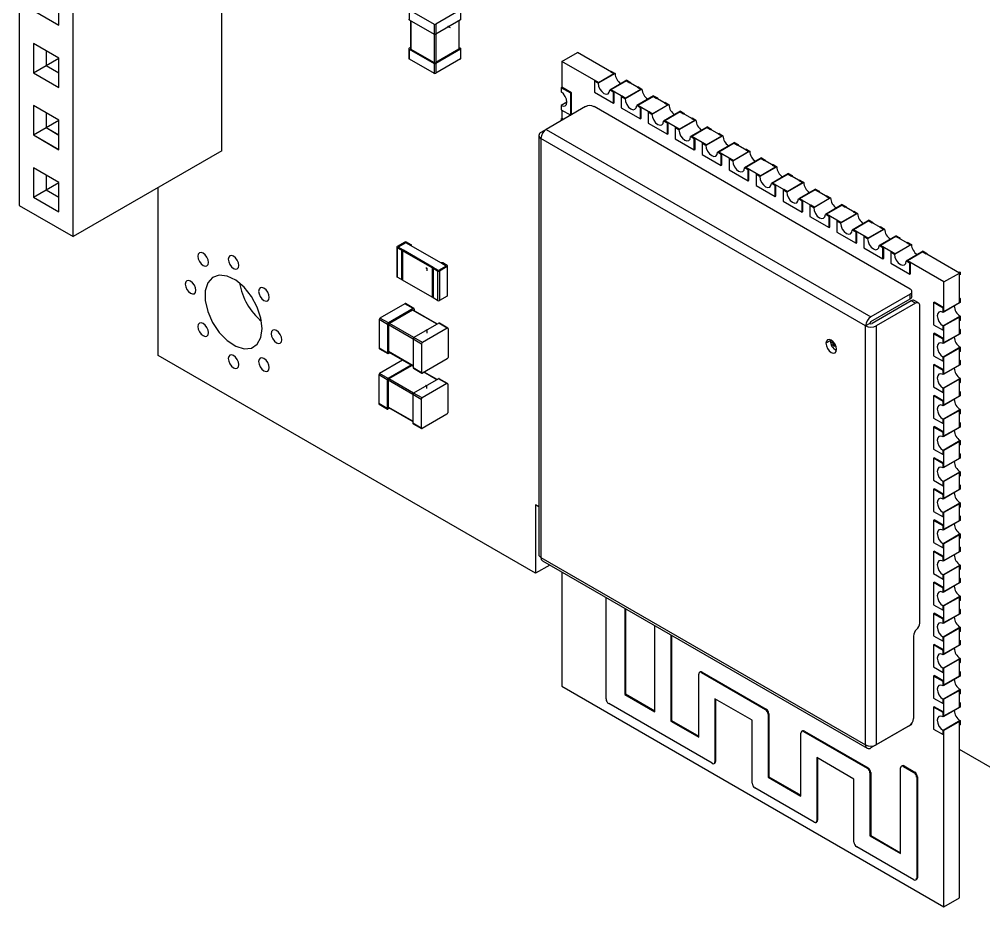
# Model space of a CAD drawing. Header units: millimetres. Extents: x 2 to 294, y 2 to 208.
# Drawn here: x 203.74 to 235.88, y 96.95 to 126.53 of the extents above; entities that cross this region are included whole.
import ezdxf

# ---------------------------------------------------------------- set-up
doc = ezdxf.new("R2010")
doc.units = ezdxf.units.MM
doc.header["$PDSIZE"] = -1

msp = doc.modelspace()

# ---------------------------------------------------------------- linework, layer by layer
at = {"color": 7, "linetype": 'Continuous', "lineweight": 25}
for p, q in [((210.486, 122.142), (210.486, 134.586)), ((203.74, 132.765), (203.74, 120.321)), ((205.536, 119.284), (205.536, 131.728)), ((205.062, 126.327), (205.062, 127.307)), ((204.214, 126.817), (205.062, 126.327)), ((204.215, 126.817), (205.062, 126.328)), ((216.732, 126.835), (217.559, 126.358)), ((216.732, 126.835), (216.732, 126.509)), ((218.443, 126.835), (217.616, 126.358)), ((218.443, 126.835), (218.443, 126.509)), ((216.732, 126.509), (217.559, 126.031)), ((216.777, 126.483), (216.777, 125.545)), ((216.788, 126.476), (216.788, 125.529)), ((217.559, 126.358), (217.559, 126.031)), ((218.443, 126.509), (217.616, 126.031)), ((217.616, 126.358), (217.616, 126.031)), ((218.386, 126.476), (218.386, 125.529)), ((218.398, 125.545), (218.398, 126.483)), ((217.559, 126.031), (217.559, 125.084)), ((217.616, 126.031), (217.616, 125.084)), ((205.062, 125.233), (204.214, 125.722)), ((204.214, 125.722), (204.214, 124.743)), ((204.215, 125.722), (204.215, 124.743)), ((204.637, 125.478), (204.637, 124.987)), ((205.062, 125.233), (204.638, 125.477)), ((204.638, 125.477), (204.638, 124.988)), ((216.72, 125.545), (216.72, 125.219)), ((216.777, 125.587), (216.732, 125.562)), ((216.732, 125.529), (217.559, 125.051)), ((216.732, 125.529), (216.732, 125.202)), ((216.788, 125.529), (217.559, 125.084)), ((218.386, 125.529), (217.616, 125.084)), ((218.443, 125.529), (217.616, 125.051)), ((218.398, 125.587), (218.443, 125.562)), ((218.443, 125.529), (218.443, 125.202)), ((218.455, 125.219), (218.455, 125.545)), ((221.82, 125.117), (222.336, 125.415)), ((223.553, 124.713), (222.336, 125.415)), ((204.638, 124.988), (205.062, 125.232)), ((205.062, 124.253), (205.062, 125.233)), ((216.732, 125.202), (217.559, 124.725)), ((217.559, 125.051), (217.559, 124.725)), ((218.443, 125.202), (217.616, 124.725)), ((217.616, 125.051), (217.616, 124.725)), ((221.82, 125.117), (221.82, 124.26)), ((223.036, 124.415), (221.82, 125.117)), ((204.214, 124.743), (205.062, 124.253)), ((204.214, 124.743), (204.215, 124.743)), ((204.215, 124.743), (204.637, 124.987)), ((204.215, 124.743), (205.062, 124.254)), ((204.637, 124.987), (205.062, 124.742)), ((204.638, 124.988), (205.062, 124.743)), ((223.591, 124.719), (223.026, 124.392)), ((223.036, 124.415), (223.553, 124.713)), ((223.468, 124.79), (223.443, 124.776)), ((223.443, 124.776), (223.553, 124.713)), ((223.468, 124.79), (223.591, 124.719)), ((222.902, 124.464), (222.927, 124.478)), ((222.902, 124.464), (222.902, 124.096)), ((223.026, 124.392), (222.902, 124.464)), ((223.036, 124.415), (222.927, 124.478)), ((223.98, 124.494), (223.415, 124.168)), ((223.97, 124.472), (223.454, 124.174)), ((223.97, 124.472), (224.079, 124.409)), ((224.451, 124.194), (223.97, 124.472)), ((223.98, 124.494), (224.104, 124.423)), ((224.104, 124.423), (224.079, 124.409)), ((224.104, 124.423), (224.104, 124.394)), ((221.795, 124.245), (221.82, 124.26)), ((222.114, 124.062), (221.795, 124.245)), ((221.795, 124.245), (221.795, 124.102)), ((222.138, 124.076), (221.82, 124.26)), ((222.114, 124.062), (222.138, 124.076)), ((222.114, 123.327), (222.114, 124.062)), ((222.138, 123.341), (222.138, 124.076)), ((222.902, 124.096), (223.538, 123.729)), ((223.538, 124.096), (223.415, 124.168)), ((223.563, 124.111), (223.454, 124.174)), ((223.934, 123.896), (223.454, 124.174)), ((223.538, 124.096), (223.563, 124.111)), ((223.538, 123.729), (223.538, 124.096)), ((223.563, 123.743), (223.563, 124.111)), ((224.489, 124.201), (223.924, 123.874)), ((223.934, 123.896), (224.451, 124.194)), ((224.366, 124.272), (224.341, 124.258)), ((224.341, 124.258), (224.451, 124.194)), ((224.366, 124.272), (224.489, 124.201)), ((221.99, 123.766), (221.795, 123.653)), ((223.538, 123.729), (223.563, 123.743)), ((223.8, 123.945), (223.825, 123.96)), ((223.8, 123.945), (223.8, 123.578)), ((223.924, 123.874), (223.8, 123.945)), ((223.934, 123.896), (223.825, 123.96)), ((224.878, 123.976), (224.313, 123.65)), ((224.868, 123.954), (224.352, 123.656)), ((224.868, 123.954), (224.977, 123.89)), ((225.349, 123.676), (224.868, 123.954)), ((224.878, 123.976), (225.002, 123.905)), ((225.002, 123.905), (224.977, 123.89)), ((225.002, 123.905), (225.002, 123.876)), ((225.264, 123.754), (225.239, 123.739)), ((225.239, 123.739), (225.349, 123.676)), ((225.264, 123.754), (225.387, 123.682)), ((205.062, 123.159), (204.214, 123.648)), ((204.214, 123.648), (204.214, 122.669)), ((204.215, 123.648), (204.215, 122.669)), ((204.637, 123.404), (204.637, 122.913)), ((205.062, 123.159), (204.638, 123.403)), ((204.638, 123.403), (204.638, 122.914)), ((222.609, 123.613), (221.3, 122.857)), ((221.795, 123.653), (221.795, 123.51)), ((221.795, 123.51), (222.113, 123.327)), ((221.82, 123.496), (221.82, 123.223)), ((233.427, 117.53), (222.891, 123.613)), ((223.8, 123.578), (224.436, 123.211)), ((224.436, 123.578), (224.313, 123.65)), ((224.461, 123.592), (224.352, 123.656)), ((224.832, 123.378), (224.352, 123.656)), ((224.436, 123.578), (224.461, 123.592)), ((224.436, 123.211), (224.436, 123.578)), ((224.461, 123.225), (224.461, 123.592)), ((224.698, 123.427), (224.723, 123.441)), ((224.698, 123.427), (224.698, 123.06)), ((224.822, 123.356), (224.698, 123.427)), ((224.832, 123.378), (224.723, 123.441)), ((225.387, 123.682), (224.822, 123.356)), ((224.832, 123.378), (225.349, 123.676)), ((225.776, 123.458), (225.211, 123.131)), ((225.766, 123.435), (225.25, 123.137)), ((225.766, 123.435), (225.875, 123.372)), ((226.247, 123.158), (225.766, 123.435)), ((225.776, 123.458), (225.9, 123.386)), ((204.638, 122.914), (205.062, 123.158)), ((205.062, 122.179), (205.062, 123.159)), ((221.795, 123.208), (221.82, 123.223)), ((221.795, 123.208), (221.795, 123.143)), ((221.852, 123.176), (221.795, 123.208)), ((221.877, 123.19), (221.82, 123.223)), ((224.436, 123.211), (224.461, 123.225)), ((225.334, 123.06), (225.211, 123.131)), ((225.359, 123.074), (225.25, 123.137)), ((225.73, 122.86), (225.25, 123.137)), ((226.285, 123.164), (225.72, 122.837)), ((225.73, 122.86), (226.247, 123.158)), ((225.9, 123.386), (225.875, 123.372)), ((225.9, 123.386), (225.9, 123.358)), ((226.162, 123.235), (226.137, 123.221)), ((226.137, 123.221), (226.247, 123.158)), ((226.162, 123.235), (226.285, 123.164)), ((204.215, 122.669), (204.637, 122.913)), ((204.637, 122.913), (205.062, 122.668)), ((204.638, 122.914), (205.062, 122.669)), ((221.297, 122.856), (221.124, 122.755)), ((221.3, 122.857), (232.119, 116.612)), ((224.698, 123.06), (225.334, 122.692)), ((225.334, 123.06), (225.359, 123.074)), ((225.334, 122.692), (225.334, 123.06)), ((225.359, 122.706), (225.359, 123.074)), ((225.596, 122.909), (225.621, 122.923)), ((225.596, 122.909), (225.596, 122.541)), ((225.72, 122.837), (225.596, 122.909)), ((225.73, 122.86), (225.621, 122.923)), ((226.674, 122.939), (226.109, 122.613)), ((226.664, 122.917), (226.148, 122.619)), ((226.664, 122.917), (226.773, 122.854)), ((227.145, 122.639), (226.664, 122.917)), ((226.674, 122.939), (226.798, 122.868)), ((226.798, 122.868), (226.773, 122.854)), ((226.798, 122.868), (226.798, 122.839)), ((204.214, 122.669), (205.062, 122.179)), ((204.214, 122.669), (204.215, 122.669)), ((204.215, 122.669), (205.062, 122.18)), ((221.05, 122.653), (221.05, 108.69)), ((231.942, 116.306), (221.124, 122.551)), ((221.124, 122.551), (221.124, 108.588)), ((225.334, 122.692), (225.359, 122.706)), ((225.596, 122.541), (226.232, 122.174)), ((226.232, 122.541), (226.109, 122.613)), ((226.257, 122.556), (226.148, 122.619)), ((226.628, 122.341), (226.148, 122.619)), ((226.232, 122.541), (226.257, 122.556)), ((226.232, 122.174), (226.232, 122.541)), ((226.257, 122.188), (226.257, 122.556)), ((227.184, 122.645), (226.618, 122.319)), ((226.628, 122.341), (227.145, 122.639)), ((227.06, 122.717), (227.035, 122.702)), ((227.035, 122.702), (227.145, 122.639)), ((227.06, 122.717), (227.184, 122.645)), ((210.486, 122.142), (205.536, 119.284)), ((226.232, 122.174), (226.257, 122.188)), ((226.494, 122.39), (226.519, 122.404)), ((226.494, 122.39), (226.494, 122.023)), ((226.618, 122.319), (226.494, 122.39)), ((226.628, 122.341), (226.519, 122.404)), ((227.572, 122.421), (227.007, 122.094)), ((227.562, 122.398), (227.046, 122.1)), ((228.082, 122.127), (227.516, 121.8)), ((227.526, 121.823), (228.043, 122.121)), ((227.562, 122.398), (227.671, 122.335)), ((228.043, 122.121), (227.562, 122.398)), ((227.572, 122.421), (227.696, 122.349)), ((227.696, 122.349), (227.671, 122.335)), ((227.696, 122.349), (227.696, 122.321)), ((227.958, 122.198), (227.933, 122.184)), ((227.933, 122.184), (228.043, 122.121)), ((227.958, 122.198), (228.082, 122.127)), ((226.494, 122.023), (227.13, 121.655)), ((227.13, 122.023), (227.007, 122.094)), ((227.155, 122.037), (227.046, 122.1)), ((227.526, 121.823), (227.046, 122.1)), ((227.13, 122.023), (227.155, 122.037)), ((227.13, 121.655), (227.13, 122.023)), ((227.155, 121.67), (227.155, 122.037)), ((227.392, 121.872), (227.417, 121.886)), ((227.392, 121.872), (227.392, 121.504)), ((227.516, 121.8), (227.392, 121.872)), ((227.526, 121.823), (227.417, 121.886)), ((228.47, 121.902), (227.905, 121.576)), ((228.46, 121.88), (227.944, 121.582)), ((228.46, 121.88), (228.569, 121.817)), ((228.941, 121.602), (228.46, 121.88)), ((228.47, 121.902), (228.594, 121.831)), ((228.594, 121.831), (228.569, 121.817)), ((228.594, 121.831), (228.594, 121.802)), ((204.214, 121.574), (204.214, 120.595)), ((205.062, 121.085), (204.214, 121.574)), ((204.215, 121.574), (204.215, 120.595)), ((227.13, 121.655), (227.155, 121.67)), ((227.392, 121.504), (228.028, 121.137)), ((228.028, 121.504), (227.905, 121.576)), ((228.053, 121.519), (227.944, 121.582)), ((228.424, 121.304), (227.944, 121.582)), ((228.028, 121.504), (228.053, 121.519)), ((228.028, 121.137), (228.028, 121.504)), ((228.053, 121.151), (228.053, 121.519)), ((228.98, 121.608), (228.414, 121.282)), ((228.424, 121.304), (228.941, 121.602)), ((228.856, 121.68), (228.831, 121.666)), ((228.831, 121.666), (228.941, 121.602)), ((228.856, 121.68), (228.98, 121.608)), ((204.637, 121.33), (204.637, 120.839)), ((205.062, 121.085), (204.638, 121.329)), ((204.638, 121.329), (204.638, 120.84)), ((228.29, 121.353), (228.315, 121.368)), ((228.29, 121.353), (228.29, 120.986)), ((228.414, 121.282), (228.29, 121.353)), ((228.424, 121.304), (228.315, 121.368)), ((229.368, 121.384), (228.803, 121.057)), ((229.358, 121.362), (228.842, 121.064)), ((229.358, 121.362), (229.467, 121.298)), ((229.839, 121.084), (229.358, 121.362)), ((229.368, 121.384), (229.492, 121.313)), ((229.492, 121.313), (229.467, 121.298)), ((229.492, 121.313), (229.492, 121.284)), ((229.754, 121.162), (229.729, 121.147)), ((229.754, 121.162), (229.878, 121.09)), ((204.215, 120.595), (204.637, 120.839)), ((204.637, 120.839), (205.062, 120.594)), ((204.638, 120.84), (205.062, 121.084)), ((204.638, 120.84), (205.062, 120.595)), ((205.062, 120.105), (205.062, 121.085)), ((208.366, 115.318), (208.366, 120.918)), ((228.028, 121.137), (228.053, 121.151)), ((228.29, 120.986), (228.927, 120.619)), ((228.927, 120.986), (228.803, 121.057)), ((228.951, 121), (228.842, 121.064)), ((229.323, 120.786), (228.842, 121.064)), ((228.927, 120.986), (228.951, 121)), ((228.927, 120.619), (228.927, 120.986)), ((228.951, 120.633), (228.951, 121)), ((229.188, 120.835), (229.213, 120.849)), ((229.188, 120.835), (229.188, 120.467)), ((229.312, 120.764), (229.188, 120.835)), ((229.323, 120.786), (229.213, 120.849)), ((229.878, 121.09), (229.312, 120.764)), ((229.323, 120.786), (229.839, 121.084)), ((230.266, 120.866), (229.701, 120.539)), ((229.729, 121.147), (229.839, 121.084)), ((230.256, 120.843), (229.74, 120.545)), ((230.256, 120.843), (230.365, 120.78)), ((230.737, 120.566), (230.256, 120.843)), ((230.266, 120.866), (230.39, 120.794)), ((204.214, 120.595), (205.062, 120.105)), ((204.214, 120.595), (204.215, 120.595)), ((204.215, 120.595), (205.062, 120.106)), ((228.927, 120.619), (228.951, 120.633)), ((229.825, 120.468), (229.701, 120.539)), ((229.849, 120.482), (229.74, 120.545)), ((230.221, 120.268), (229.74, 120.545)), ((230.776, 120.572), (230.21, 120.245)), ((230.221, 120.268), (230.737, 120.566)), ((230.39, 120.794), (230.365, 120.78)), ((230.39, 120.794), (230.39, 120.766)), ((230.652, 120.643), (230.627, 120.629)), ((230.627, 120.629), (230.737, 120.566)), ((230.652, 120.643), (230.776, 120.572)), ((203.74, 120.321), (205.536, 119.284)), ((229.188, 120.467), (229.825, 120.1)), ((229.825, 120.468), (229.849, 120.482)), ((229.825, 120.1), (229.825, 120.468)), ((229.849, 120.114), (229.849, 120.482)), ((230.086, 120.317), (230.111, 120.331)), ((230.086, 120.317), (230.086, 119.949)), ((230.21, 120.245), (230.086, 120.317)), ((230.221, 120.268), (230.111, 120.331)), ((231.165, 120.347), (230.599, 120.021)), ((231.154, 120.325), (230.638, 120.027)), ((231.154, 120.325), (231.264, 120.261)), ((231.635, 120.047), (231.154, 120.325)), ((231.165, 120.347), (231.288, 120.276)), ((231.288, 120.276), (231.264, 120.261)), ((231.288, 120.276), (231.288, 120.247)), ((229.825, 120.1), (229.849, 120.114)), ((230.086, 119.949), (230.723, 119.582)), ((230.723, 119.949), (230.599, 120.021)), ((230.747, 119.963), (230.638, 120.027)), ((231.119, 119.749), (230.638, 120.027)), ((230.723, 119.949), (230.747, 119.963)), ((230.723, 119.582), (230.723, 119.949)), ((230.747, 119.596), (230.747, 119.963)), ((231.674, 120.053), (231.108, 119.727)), ((231.119, 119.749), (231.635, 120.047)), ((231.55, 120.125), (231.525, 120.11)), ((231.525, 120.11), (231.635, 120.047)), ((231.55, 120.125), (231.674, 120.053)), ((230.723, 119.582), (230.747, 119.596)), ((230.984, 119.798), (231.009, 119.812)), ((230.984, 119.798), (230.984, 119.431)), ((231.108, 119.727), (230.984, 119.798)), ((231.119, 119.749), (231.009, 119.812)), ((232.063, 119.829), (231.497, 119.502)), ((232.052, 119.806), (231.536, 119.508)), ((232.052, 119.806), (232.162, 119.743)), ((232.533, 119.529), (232.052, 119.806)), ((232.063, 119.829), (232.186, 119.757)), ((232.186, 119.757), (232.162, 119.743)), ((232.186, 119.757), (232.186, 119.729)), ((232.448, 119.606), (232.423, 119.592)), ((232.423, 119.592), (232.533, 119.529)), ((232.448, 119.606), (232.572, 119.535)), ((230.984, 119.431), (231.621, 119.063)), ((231.621, 119.431), (231.497, 119.502)), ((231.645, 119.445), (231.536, 119.508)), ((232.017, 119.231), (231.536, 119.508)), ((231.621, 119.431), (231.645, 119.445)), ((231.621, 119.063), (231.621, 119.431)), ((231.645, 119.078), (231.645, 119.445)), ((231.882, 119.28), (231.907, 119.294)), ((231.882, 119.28), (231.882, 118.912)), ((232.006, 119.208), (231.882, 119.28)), ((232.017, 119.231), (231.907, 119.294)), ((232.572, 119.535), (232.006, 119.208)), ((232.017, 119.231), (232.533, 119.529)), ((232.961, 119.31), (232.395, 118.984)), ((232.95, 119.288), (232.434, 118.99)), ((232.95, 119.288), (233.06, 119.225)), ((233.431, 119.01), (232.95, 119.288)), ((232.961, 119.31), (233.084, 119.239)), ((233.084, 119.239), (233.06, 119.225)), ((233.084, 119.239), (233.084, 119.21)), ((216.316, 118.932), (216.316, 117.952)), ((216.583, 119.097), (216.329, 118.95)), ((216.477, 118.827), (216.329, 118.913)), ((216.329, 118.913), (216.329, 117.933)), ((216.615, 119.079), (216.361, 118.932)), ((216.541, 118.827), (216.361, 118.932)), ((216.795, 118.974), (216.615, 119.079)), ((216.795, 119.011), (216.647, 119.097)), ((217.785, 118.403), (216.795, 118.974)), ((216.809, 118.967), (216.809, 118.993)), ((231.621, 119.063), (231.645, 119.078)), ((231.882, 118.912), (232.519, 118.545)), ((232.519, 118.912), (232.395, 118.984)), ((232.543, 118.927), (232.434, 118.99)), ((232.915, 118.712), (232.434, 118.99)), ((232.519, 118.912), (232.543, 118.927)), ((232.519, 118.545), (232.519, 118.912)), ((232.543, 118.559), (232.543, 118.927)), ((233.47, 119.016), (232.904, 118.69)), ((232.915, 118.712), (233.431, 119.01)), ((233.346, 119.088), (233.321, 119.074)), ((233.321, 119.074), (233.431, 119.01)), ((233.346, 119.088), (233.47, 119.016)), ((216.477, 118.827), (216.477, 117.848)), ((216.541, 118.827), (216.509, 118.809)), ((217.499, 118.238), (216.509, 118.809)), ((216.509, 118.809), (216.509, 117.829)), ((217.531, 118.256), (216.541, 118.827)), ((232.78, 118.761), (232.805, 118.776)), ((232.78, 118.761), (232.78, 118.394)), ((232.904, 118.69), (232.78, 118.761)), ((232.915, 118.712), (232.805, 118.776)), ((233.859, 118.792), (233.293, 118.465)), ((233.848, 118.769), (233.332, 118.471)), ((233.848, 118.769), (233.958, 118.706)), ((235.064, 118.067), (233.848, 118.769)), ((233.859, 118.792), (233.982, 118.72)), ((233.982, 118.72), (233.958, 118.706)), ((233.982, 118.72), (233.982, 118.692)), ((217.966, 118.299), (217.711, 118.152)), ((217.997, 118.28), (217.743, 118.134)), ((217.966, 118.299), (217.785, 118.403)), ((217.997, 118.317), (217.849, 118.403)), ((217.997, 118.28), (217.997, 117.301)), ((218.011, 117.319), (218.011, 118.299)), ((232.519, 118.545), (232.543, 118.559)), ((232.78, 118.394), (233.417, 118.026)), ((233.417, 118.394), (233.293, 118.465)), ((233.441, 118.408), (233.332, 118.471)), ((234.548, 117.769), (233.332, 118.471)), ((233.417, 118.394), (233.441, 118.408)), ((233.417, 118.026), (233.417, 118.394)), ((233.441, 118.041), (233.441, 118.408)), ((217.531, 118.256), (217.499, 118.238)), ((217.499, 118.238), (217.499, 117.258)), ((217.518, 118.238), (217.518, 117.258)), ((217.711, 118.152), (217.531, 118.256)), ((217.679, 118.134), (217.531, 118.219)), ((217.531, 118.219), (217.531, 117.239)), ((217.679, 118.134), (217.679, 117.154)), ((217.743, 118.134), (217.743, 117.154)), ((233.417, 118.026), (233.441, 118.041)), ((234.548, 117.769), (235.064, 118.067)), ((235.064, 117.083), (235.064, 118.067)), ((216.477, 117.848), (216.329, 117.933)), ((217.499, 117.258), (216.509, 117.829)), ((234.548, 116.785), (234.548, 117.769)), ((217.997, 117.301), (217.743, 117.154)), ((233.427, 117.367), (232.119, 116.612)), ((233.427, 117.204), (233.427, 117.367)), ((233.486, 117.285), (233.486, 117.449)), ((216.587, 117.045), (215.759, 116.568)), ((216.87, 116.882), (216.587, 117.045)), ((216.89, 116.884), (216.607, 117.047)), ((217.518, 117.269), (217.499, 117.258)), ((217.679, 117.154), (217.531, 117.239)), ((232.119, 116.449), (233.427, 117.204)), ((233.463, 117.143), (232.154, 116.387)), ((233.604, 117.061), (232.296, 116.306)), ((233.604, 117.061), (233.463, 117.143)), ((233.704, 117.071), (233.563, 117.152)), ((233.745, 106.403), (233.745, 116.979)), ((234.205, 117.081), (234.23, 117.096)), ((234.523, 116.898), (234.205, 117.081)), ((234.205, 117.081), (234.205, 116.346)), ((234.548, 116.912), (234.23, 117.096)), ((235.089, 117.081), (234.523, 116.755)), ((234.548, 116.785), (235.064, 117.083)), ((235.064, 117.239), (235.089, 117.224)), ((235.089, 117.224), (235.064, 117.21)), ((235.064, 117.21), (235.064, 117.083)), ((235.089, 117.224), (235.089, 117.081)), ((216.87, 116.882), (216.042, 116.404)), ((216.841, 116.833), (216.071, 116.388)), ((217.662, 116.36), (216.841, 116.833)), ((217.673, 116.366), (216.861, 116.835)), ((216.898, 116.866), (216.898, 116.814)), ((234.523, 116.898), (234.548, 116.912)), ((234.523, 116.755), (234.523, 116.898)), ((234.548, 116.785), (234.548, 116.912)), ((216.014, 116.355), (215.731, 116.519)), ((215.731, 116.519), (215.731, 115.563)), ((216.042, 116.404), (215.759, 116.568)), ((216.014, 116.355), (216.014, 115.4)), ((216.042, 116.339), (216.042, 115.449)), ((216.863, 115.866), (216.042, 116.339)), ((216.891, 115.915), (216.071, 116.388)), ((217.718, 116.392), (216.891, 115.915)), ((218.001, 116.229), (217.718, 116.392)), ((218.021, 116.231), (217.738, 116.394)), ((232.084, 116.387), (231.942, 116.306)), ((234.205, 116.346), (234.523, 116.163)), ((235.089, 116.632), (234.523, 116.306)), ((235.064, 116.602), (234.548, 116.304)), ((235.064, 116.602), (235.064, 116.475)), ((235.064, 116.046), (235.064, 116.602)), ((235.089, 116.489), (235.064, 116.475)), ((235.089, 116.632), (235.089, 116.489)), ((218.001, 116.229), (217.174, 115.751)), ((218.029, 116.213), (218.029, 115.257)), ((231.942, 102.343), (231.942, 116.306)), ((232.296, 116.306), (232.296, 102.343)), ((234.205, 116.044), (234.23, 116.059)), ((234.205, 116.044), (234.205, 115.309)), ((234.523, 115.861), (234.205, 116.044)), ((234.548, 115.875), (234.23, 116.059)), ((234.523, 116.163), (234.523, 116.306)), ((234.523, 116.163), (234.548, 116.177)), ((235.089, 116.044), (234.523, 115.718)), ((234.548, 116.177), (234.548, 116.304)), ((234.548, 115.748), (234.548, 116.304)), ((234.548, 115.748), (235.064, 116.046)), ((235.064, 116.202), (235.089, 116.187)), ((235.089, 116.187), (235.064, 116.173)), ((235.064, 116.173), (235.064, 116.046)), ((235.089, 116.187), (235.089, 116.044)), ((217.145, 115.702), (216.863, 115.866)), ((216.863, 115.866), (216.863, 114.91)), ((217.174, 115.751), (216.891, 115.915)), ((217.145, 115.702), (217.145, 114.747)), ((230.761, 115.812), (230.62, 115.73)), ((230.764, 115.847), (230.761, 115.812)), ((230.784, 115.7), (230.855, 115.659)), ((230.827, 115.74), (230.827, 115.811)), ((230.855, 115.724), (230.827, 115.74)), ((230.855, 115.642), (230.855, 115.724)), ((230.898, 115.618), (230.898, 115.737)), ((234.523, 115.861), (234.548, 115.875)), ((234.523, 115.718), (234.523, 115.861)), ((234.548, 115.748), (234.548, 115.875)), ((216.014, 115.4), (215.731, 115.563)), ((215.739, 115.545), (216.022, 115.382)), ((216.863, 114.976), (216.042, 115.449)), ((216.087, 115.41), (216.042, 115.384)), ((216.051, 115.431), (216.863, 114.962)), ((230.898, 115.618), (230.855, 115.642)), ((230.948, 115.647), (230.898, 115.618)), ((235.089, 115.595), (234.523, 115.269)), ((235.064, 115.565), (234.548, 115.267)), ((235.064, 115.565), (235.064, 115.438)), ((235.064, 115.009), (235.064, 115.565)), ((235.089, 115.452), (235.064, 115.438)), ((235.089, 115.595), (235.089, 115.452)), ((220.938, 108.06), (208.366, 115.318)), ((216.514, 115.163), (215.748, 114.721)), ((218.001, 115.208), (217.174, 114.731)), ((234.205, 115.309), (234.523, 115.126)), ((234.523, 115.126), (234.523, 115.269)), ((234.523, 115.126), (234.548, 115.14)), ((234.548, 115.14), (234.548, 115.267)), ((234.548, 114.711), (234.548, 115.267)), ((235.064, 115.165), (235.089, 115.15)), ((235.089, 115.15), (235.064, 115.136)), ((235.064, 115.136), (235.064, 115.009)), ((235.089, 115.15), (235.089, 115.007)), ((216.797, 115), (216.031, 114.557)), ((216.826, 114.983), (216.059, 114.541)), ((217.145, 114.747), (216.863, 114.91)), ((216.871, 114.892), (217.154, 114.729)), ((217.65, 114.513), (217.223, 114.759)), ((217.662, 114.519), (217.235, 114.766)), ((234.205, 115.007), (234.23, 115.022)), ((234.205, 115.007), (234.205, 114.272)), ((234.523, 114.824), (234.205, 115.007)), ((234.548, 114.838), (234.23, 115.022)), ((235.089, 115.007), (234.523, 114.681)), ((234.523, 114.824), (234.548, 114.838)), ((234.523, 114.681), (234.523, 114.824)), ((234.548, 114.711), (235.064, 115.009)), ((234.548, 114.711), (234.548, 114.838)), ((216.003, 114.508), (215.72, 114.672)), ((215.72, 114.672), (215.72, 113.716)), ((216.031, 114.557), (215.748, 114.721)), ((216.003, 114.508), (216.003, 113.553)), ((216.031, 114.492), (216.031, 113.602)), ((216.851, 114.019), (216.031, 114.492)), ((216.88, 114.068), (216.059, 114.541)), ((217.707, 114.545), (216.88, 114.068)), ((217.99, 114.382), (217.707, 114.545)), ((218.01, 114.384), (217.727, 114.547)), ((235.089, 114.558), (234.523, 114.232)), ((235.064, 114.528), (234.548, 114.23)), ((235.064, 114.528), (235.064, 114.401)), ((235.064, 113.972), (235.064, 114.528)), ((235.089, 114.415), (235.064, 114.401)), ((235.089, 114.558), (235.089, 114.415)), ((217.99, 114.382), (217.162, 113.904)), ((218.018, 114.366), (218.018, 113.41)), ((234.205, 114.272), (234.523, 114.089)), ((234.523, 114.089), (234.523, 114.232)), ((234.523, 114.089), (234.548, 114.103)), ((234.548, 114.103), (234.548, 114.23)), ((234.548, 113.674), (234.548, 114.23)), ((235.064, 114.128), (235.089, 114.113)), ((235.089, 114.113), (235.064, 114.099)), ((235.064, 114.099), (235.064, 113.972)), ((235.089, 114.113), (235.089, 113.97)), ((217.134, 113.855), (216.851, 114.019)), ((216.851, 114.019), (216.851, 113.063)), ((217.162, 113.904), (216.88, 114.068)), ((217.134, 113.855), (217.134, 112.9)), ((234.205, 113.97), (234.23, 113.985)), ((234.205, 113.97), (234.205, 113.235)), ((234.523, 113.787), (234.205, 113.97)), ((234.548, 113.801), (234.23, 113.985)), ((235.089, 113.97), (234.523, 113.644)), ((234.523, 113.787), (234.548, 113.801)), ((234.523, 113.644), (234.523, 113.787)), ((234.548, 113.674), (235.064, 113.972)), ((234.548, 113.674), (234.548, 113.801)), ((216.003, 113.553), (215.72, 113.716)), ((215.728, 113.698), (216.011, 113.535)), ((216.851, 113.129), (216.031, 113.602)), ((216.076, 113.563), (216.031, 113.537)), ((216.039, 113.584), (216.851, 113.115)), ((235.089, 113.521), (234.523, 113.195)), ((235.064, 113.491), (234.548, 113.193)), ((235.064, 113.491), (235.064, 113.364)), ((235.064, 112.935), (235.064, 113.491)), ((235.089, 113.521), (235.089, 113.378)), ((217.99, 113.361), (217.162, 112.884)), ((234.205, 113.235), (234.523, 113.052)), ((234.523, 113.052), (234.523, 113.195)), ((234.548, 113.066), (234.548, 113.193)), ((234.548, 112.637), (234.548, 113.193)), ((235.089, 113.378), (235.064, 113.364)), ((217.134, 112.9), (216.851, 113.063)), ((216.86, 113.045), (217.142, 112.882)), ((234.205, 112.933), (234.23, 112.948)), ((234.523, 112.75), (234.205, 112.933)), ((234.205, 112.933), (234.205, 112.198)), ((234.548, 112.764), (234.23, 112.948)), ((234.523, 113.052), (234.548, 113.066)), ((235.089, 112.933), (234.523, 112.607)), ((234.548, 112.637), (235.064, 112.935)), ((235.064, 113.09), (235.089, 113.076)), ((235.089, 113.076), (235.064, 113.062)), ((235.064, 113.062), (235.064, 112.935)), ((235.089, 113.076), (235.089, 112.933)), ((234.523, 112.75), (234.548, 112.764)), ((234.523, 112.607), (234.523, 112.75)), ((235.089, 112.484), (234.523, 112.158)), ((234.548, 112.637), (234.548, 112.764)), ((235.089, 112.484), (235.089, 112.341)), ((234.205, 112.198), (234.523, 112.015)), ((234.523, 112.015), (234.523, 112.158)), ((235.064, 112.454), (234.548, 112.156)), ((234.548, 112.029), (234.548, 112.156)), ((234.548, 111.6), (234.548, 112.156)), ((235.064, 112.454), (235.064, 112.327)), ((235.064, 111.898), (235.064, 112.454)), ((235.089, 112.341), (235.064, 112.327)), ((234.205, 111.896), (234.23, 111.911)), ((234.205, 111.896), (234.205, 111.161)), ((234.523, 111.713), (234.205, 111.896)), ((234.548, 111.727), (234.23, 111.911)), ((234.523, 112.015), (234.548, 112.029)), ((235.089, 111.896), (234.523, 111.57)), ((234.548, 111.6), (235.064, 111.898)), ((235.064, 112.053), (235.089, 112.039)), ((235.089, 112.039), (235.064, 112.025)), ((235.064, 112.025), (235.064, 111.898)), ((235.089, 112.039), (235.089, 111.896)), ((234.523, 111.713), (234.548, 111.727)), ((234.523, 111.57), (234.523, 111.713)), ((234.548, 111.6), (234.548, 111.727)), ((235.089, 111.447), (234.523, 111.121)), ((235.064, 111.417), (234.548, 111.119)), ((235.064, 111.417), (235.064, 111.29)), ((235.064, 110.861), (235.064, 111.417)), ((235.089, 111.304), (235.064, 111.29)), ((235.089, 111.447), (235.089, 111.304)), ((234.205, 111.161), (234.523, 110.978)), ((234.205, 110.859), (234.23, 110.874)), ((234.548, 110.69), (234.23, 110.874)), ((234.523, 110.978), (234.523, 111.121)), ((234.523, 110.978), (234.548, 110.992)), ((234.548, 110.992), (234.548, 111.119)), ((234.548, 110.563), (234.548, 111.119)), ((235.064, 111.016), (235.089, 111.002)), ((235.089, 111.002), (235.064, 110.988)), ((235.064, 110.988), (235.064, 110.861)), ((235.089, 111.002), (235.089, 110.859)), ((234.523, 110.676), (234.205, 110.859)), ((234.205, 110.859), (234.205, 110.124)), ((235.089, 110.859), (234.523, 110.533)), ((234.523, 110.676), (234.548, 110.69)), ((234.523, 110.533), (234.523, 110.676)), ((234.548, 110.563), (235.064, 110.861)), ((234.548, 110.563), (234.548, 110.69)), ((221.05, 110.276), (220.938, 110.341)), ((220.938, 110.341), (220.938, 108.06)), ((235.089, 110.41), (234.523, 110.084)), ((235.064, 110.38), (234.548, 110.082)), ((235.064, 110.38), (235.064, 110.253)), ((235.064, 109.824), (235.064, 110.38)), ((235.089, 110.267), (235.064, 110.253)), ((235.089, 110.41), (235.089, 110.267)), ((234.205, 110.124), (234.523, 109.941)), ((234.523, 109.941), (234.523, 110.084)), ((234.523, 109.941), (234.548, 109.955)), ((234.548, 109.955), (234.548, 110.082)), ((234.548, 109.526), (234.548, 110.082)), ((235.064, 109.979), (235.089, 109.965)), ((235.089, 109.965), (235.064, 109.951)), ((235.064, 109.951), (235.064, 109.824)), ((235.089, 109.965), (235.089, 109.822)), ((234.205, 109.822), (234.23, 109.837)), ((234.523, 109.639), (234.205, 109.822)), ((234.205, 109.822), (234.205, 109.087)), ((234.548, 109.653), (234.23, 109.837)), ((235.089, 109.822), (234.523, 109.496)), ((234.523, 109.639), (234.548, 109.653)), ((234.523, 109.496), (234.523, 109.639)), ((234.548, 109.526), (235.064, 109.824)), ((234.548, 109.526), (234.548, 109.653)), ((235.089, 109.373), (234.523, 109.047)), ((235.064, 109.343), (234.548, 109.045)), ((235.064, 109.343), (235.064, 109.216)), ((235.064, 108.787), (235.064, 109.343)), ((235.089, 109.373), (235.089, 109.23)), ((234.205, 109.087), (234.523, 108.904)), ((234.523, 108.904), (234.523, 109.047)), ((234.548, 108.918), (234.548, 109.045)), ((234.548, 108.489), (234.548, 109.045)), ((235.089, 109.23), (235.064, 109.216)), ((235.064, 108.942), (235.089, 108.928)), ((234.205, 108.785), (234.23, 108.8)), ((234.523, 108.602), (234.205, 108.785)), ((234.205, 108.785), (234.205, 108.05)), ((234.548, 108.616), (234.23, 108.8)), ((234.523, 108.904), (234.548, 108.918)), ((235.089, 108.785), (234.523, 108.459)), ((234.548, 108.489), (235.064, 108.787)), ((235.089, 108.928), (235.064, 108.914)), ((235.064, 108.914), (235.064, 108.787)), ((235.089, 108.928), (235.089, 108.785)), ((221.416, 108.335), (220.938, 108.06)), ((221.124, 108.588), (231.942, 102.343)), ((221.175, 108.474), (231.994, 102.228)), ((234.523, 108.602), (234.548, 108.616)), ((234.523, 108.459), (234.523, 108.602)), ((235.089, 108.336), (234.523, 108.01)), ((234.548, 108.489), (234.548, 108.616)), ((235.064, 108.306), (234.548, 108.008)), ((235.064, 108.306), (235.064, 108.179)), ((235.064, 107.75), (235.064, 108.306)), ((235.089, 108.336), (235.089, 108.193)), ((221.82, 108.102), (221.82, 104.295)), ((234.205, 108.05), (234.523, 107.867)), ((234.523, 107.867), (234.523, 108.01)), ((234.548, 107.881), (234.548, 108.008)), ((234.548, 107.452), (234.548, 108.008)), ((235.089, 108.193), (235.064, 108.179)), ((234.205, 107.748), (234.23, 107.763)), ((234.523, 107.565), (234.205, 107.748)), ((234.205, 107.748), (234.205, 107.013)), ((234.548, 107.579), (234.23, 107.763)), ((234.523, 107.867), (234.548, 107.881)), ((235.089, 107.748), (234.523, 107.422)), ((234.548, 107.452), (235.064, 107.75)), ((235.064, 107.905), (235.089, 107.891)), ((235.089, 107.891), (235.064, 107.877)), ((235.064, 107.877), (235.064, 107.75)), ((235.089, 107.891), (235.089, 107.748)), ((234.523, 107.565), (234.548, 107.579)), ((234.523, 107.422), (234.523, 107.565)), ((234.548, 107.452), (234.548, 107.579)), ((223.291, 103.872), (223.291, 107.253)), ((234.205, 107.013), (234.523, 106.83)), ((235.089, 107.299), (234.523, 106.973)), ((235.064, 107.269), (234.548, 106.971)), ((235.064, 107.269), (235.064, 107.142)), ((235.064, 106.713), (235.064, 107.269)), ((235.089, 107.156), (235.064, 107.142)), ((235.089, 107.299), (235.089, 107.156)), ((223.914, 106.893), (223.914, 104.024)), ((223.938, 106.879), (223.938, 104.039)), ((234.205, 106.711), (234.23, 106.726)), ((234.205, 106.711), (234.205, 105.976)), ((234.523, 106.528), (234.205, 106.711)), ((234.548, 106.542), (234.23, 106.726)), ((234.523, 106.83), (234.523, 106.973)), ((234.523, 106.83), (234.548, 106.844)), ((235.089, 106.711), (234.523, 106.385)), ((234.548, 106.844), (234.548, 106.971)), ((234.548, 106.415), (234.548, 106.971)), ((234.548, 106.415), (235.064, 106.713)), ((235.064, 106.868), (235.089, 106.854)), ((235.089, 106.854), (235.064, 106.84)), ((235.064, 106.84), (235.064, 106.713)), ((235.089, 106.854), (235.089, 106.711)), ((234.523, 106.528), (234.548, 106.542)), ((234.523, 106.385), (234.523, 106.528)), ((234.548, 106.415), (234.548, 106.542)), ((224.917, 103.445), (224.917, 106.314)), ((235.089, 106.262), (234.523, 105.936)), ((235.064, 106.232), (234.548, 105.934)), ((235.064, 106.232), (235.064, 106.105)), ((235.064, 105.676), (235.064, 106.232)), ((235.089, 106.119), (235.064, 106.105)), ((235.089, 106.262), (235.089, 106.119)), ((225.45, 106.006), (225.45, 103.137)), ((225.475, 105.992), (225.475, 103.151)), ((233.533, 105.964), (233.533, 103.221)), ((234.205, 105.976), (234.523, 105.793)), ((234.523, 105.793), (234.523, 105.936)), ((234.523, 105.793), (234.548, 105.807)), ((234.548, 105.807), (234.548, 105.934)), ((234.548, 105.378), (234.548, 105.934)), ((235.064, 105.831), (235.089, 105.817)), ((235.089, 105.817), (235.064, 105.803)), ((235.064, 105.803), (235.064, 105.676)), ((235.089, 105.817), (235.089, 105.674)), ((234.205, 105.674), (234.23, 105.689)), ((234.205, 105.674), (234.205, 104.939)), ((234.523, 105.491), (234.205, 105.674)), ((234.548, 105.505), (234.23, 105.689)), ((235.089, 105.674), (234.523, 105.348)), ((234.523, 105.491), (234.548, 105.505)), ((234.523, 105.348), (234.523, 105.491)), ((234.548, 105.378), (235.064, 105.676)), ((234.548, 105.378), (234.548, 105.505)), ((235.089, 105.225), (234.523, 104.899)), ((235.064, 105.195), (234.548, 104.897)), ((235.064, 105.195), (235.064, 105.068)), ((235.064, 104.639), (235.064, 105.195)), ((235.089, 105.225), (235.089, 105.082)), ((226.434, 104.772), (226.41, 104.758)), ((226.473, 104.751), (226.498, 104.766)), ((226.498, 104.766), (228.627, 103.537)), ((234.205, 104.939), (234.523, 104.756)), ((234.523, 104.756), (234.523, 104.899)), ((234.523, 104.756), (234.548, 104.77)), ((234.548, 104.77), (234.548, 104.897)), ((234.548, 104.341), (234.548, 104.897)), ((235.089, 105.082), (235.064, 105.068)), ((235.064, 104.794), (235.089, 104.78)), ((235.089, 104.78), (235.064, 104.766)), ((235.064, 104.766), (235.064, 104.639)), ((235.089, 104.78), (235.089, 104.637)), ((226.383, 102.599), (226.383, 104.7)), ((226.473, 104.751), (228.602, 103.522)), ((234.205, 104.637), (234.23, 104.652)), ((234.523, 104.454), (234.205, 104.637)), ((234.205, 104.637), (234.205, 103.902)), ((234.548, 104.468), (234.23, 104.652)), ((235.089, 104.637), (234.523, 104.311)), ((234.523, 104.454), (234.548, 104.468)), ((234.523, 104.311), (234.523, 104.454)), ((234.548, 104.341), (235.064, 104.639)), ((234.548, 104.341), (234.548, 104.468)), ((221.82, 104.295), (234.548, 96.948)), ((235.089, 104.188), (234.523, 103.862)), ((235.064, 104.158), (234.548, 103.86)), ((235.064, 104.158), (235.064, 104.031)), ((235.064, 103.602), (235.064, 104.158)), ((235.089, 104.188), (235.089, 104.045)), ((223.914, 104.024), (223.938, 104.039)), ((223.914, 104.024), (224.917, 103.445)), ((223.938, 104.039), (224.917, 103.474)), ((228.159, 103.163), (226.916, 103.88)), ((226.916, 103.88), (226.916, 101.779)), ((226.941, 103.866), (226.941, 101.793)), ((234.205, 103.902), (234.523, 103.719)), ((234.523, 103.719), (234.523, 103.862)), ((234.548, 103.733), (234.548, 103.86)), ((234.548, 103.304), (234.548, 103.86)), ((235.089, 104.045), (235.064, 104.031)), ((226.827, 101.727), (223.381, 103.716)), ((228.602, 103.522), (228.627, 103.537)), ((234.205, 103.6), (234.23, 103.615)), ((234.205, 103.6), (234.205, 102.865)), ((234.523, 103.417), (234.205, 103.6)), ((234.548, 103.431), (234.23, 103.615)), ((234.523, 103.719), (234.548, 103.733)), ((235.089, 103.6), (234.523, 103.274)), ((234.548, 103.304), (235.064, 103.602)), ((235.064, 103.757), (235.089, 103.743)), ((235.089, 103.743), (235.064, 103.729)), ((235.064, 103.729), (235.064, 103.602)), ((235.089, 103.743), (235.089, 103.6)), ((228.159, 101.062), (228.159, 103.163)), ((228.692, 103.367), (228.717, 103.381)), ((228.692, 103.367), (228.692, 101.266)), ((228.717, 103.381), (228.717, 101.28)), ((234.523, 103.417), (234.548, 103.431)), ((234.523, 103.274), (234.523, 103.417)), ((234.548, 103.304), (234.548, 103.431)), ((225.45, 103.137), (225.475, 103.151)), ((225.45, 103.137), (226.383, 102.599)), ((225.475, 103.151), (226.383, 102.627)), ((233.427, 102.996), (232.119, 102.241)), ((233.392, 102.976), (232.296, 102.343)), ((233.427, 102.996), (233.427, 103.001)), ((234.205, 102.865), (234.523, 102.682)), ((235.089, 103.151), (234.523, 102.825)), ((235.064, 103.121), (234.548, 102.823)), ((235.064, 103.121), (235.064, 102.994)), ((235.064, 97.246), (235.064, 103.121)), ((235.089, 103.008), (235.064, 102.994)), ((235.089, 103.151), (235.089, 103.008)), ((229.785, 100.635), (229.785, 102.736)), ((229.836, 102.808), (229.811, 102.794)), ((229.875, 102.788), (229.9, 102.802)), ((229.875, 102.788), (231.996, 101.563)), ((229.9, 102.802), (232.021, 101.577)), ((234.523, 102.682), (234.523, 102.825)), ((234.523, 102.682), (234.548, 102.696)), ((234.548, 102.696), (234.548, 102.823)), ((234.548, 96.948), (234.548, 102.823)), ((231.553, 101.203), (230.318, 101.916)), ((230.318, 101.916), (230.318, 99.815)), ((230.343, 101.902), (230.343, 99.829)), ((236.744, 101.217), (235.064, 102.186)), ((226.89, 101.721), (226.915, 101.735)), ((226.916, 101.779), (226.941, 101.793)), ((231.996, 101.563), (232.021, 101.577)), ((233.108, 98.716), (233.108, 101.573)), ((233.16, 101.645), (233.135, 101.631)), ((233.198, 101.624), (233.223, 101.639)), ((233.198, 101.624), (233.552, 101.42)), ((233.223, 101.639), (233.577, 101.435)), ((228.692, 101.266), (228.717, 101.28)), ((228.692, 101.266), (229.785, 100.635)), ((228.717, 101.28), (229.785, 100.663)), ((232.086, 101.407), (232.111, 101.422)), ((232.086, 101.407), (232.086, 99.307)), ((232.111, 101.422), (232.111, 99.321)), ((233.552, 101.42), (233.577, 101.435)), ((233.642, 101.265), (233.666, 101.279)), ((233.642, 101.265), (233.642, 97.896)), ((233.666, 101.279), (233.666, 97.911)), ((231.553, 99.102), (231.553, 101.203)), ((230.228, 99.763), (228.249, 100.906)), ((230.292, 99.757), (230.317, 99.771)), ((230.318, 99.815), (230.343, 99.829)), ((232.086, 99.307), (232.111, 99.321)), ((232.086, 99.307), (233.108, 98.716)), ((232.111, 99.321), (233.108, 98.745)), ((233.552, 97.845), (231.643, 98.947)), ((233.615, 97.838), (233.64, 97.853)), ((233.642, 97.896), (233.666, 97.911)), ((234.548, 96.948), (235.064, 97.246))]:
    msp.add_line(p, q, dxfattribs=at)
at = {"color": 7, "linetype": 'Continuous'}
for p, q in [((218.029, 126.29), (218.029, 126.251)), ((218.029, 126.29), (218.098, 126.251)), ((218.029, 126.29), (218.029, 126.251)), ((218.029, 126.29), (218.098, 126.251)), ((217.322, 118.217), (217.288, 118.237)), ((217.322, 118.217), (217.288, 118.237)), ((217.322, 118.217), (217.322, 118.138)), ((217.322, 118.217), (217.322, 118.138)), ((235.089, 118.082), (235.055, 118.101)), ((235.089, 118.082), (235.055, 118.101)), ((235.089, 118.082), (235.089, 118.003)), ((235.089, 118.082), (235.089, 118.003)), ((217.322, 116.143), (217.288, 116.163)), ((217.322, 116.143), (217.288, 116.163)), ((217.322, 116.143), (217.322, 116.064)), ((217.322, 116.143), (217.322, 116.064)), ((217.311, 114.296), (217.277, 114.316)), ((217.311, 114.296), (217.277, 114.316)), ((217.311, 114.296), (217.311, 114.217)), ((217.311, 114.296), (217.311, 114.217))]:
    msp.add_line(p, q, dxfattribs=at)
at = {"color": 7, "linetype": 'Continuous', "lineweight": 25, "flags": 128}
for points in [[(223.026, 124.392), (223.041, 124.298), (223.083, 124.201), (223.146, 124.116), (223.22, 124.056), (223.295, 124.03), (223.358, 124.042), (223.4, 124.091), (223.415, 124.168)], [(221.795, 123.653), (221.87, 123.627), (221.933, 123.64), (221.975, 123.688), (221.99, 123.766), (221.975, 123.86), (221.933, 123.957), (221.87, 124.042), (221.795, 124.102)], [(223.924, 123.874), (223.939, 123.78), (223.981, 123.682), (224.044, 123.597), (224.118, 123.537), (224.193, 123.511), (224.256, 123.524), (224.298, 123.572), (224.313, 123.65)], [(224.822, 123.356), (224.837, 123.261), (224.879, 123.164), (224.942, 123.079), (225.016, 123.019), (225.091, 122.993), (225.154, 123.005), (225.196, 123.054), (225.211, 123.131)], [(225.72, 122.837), (225.735, 122.743), (225.777, 122.646), (225.84, 122.56), (225.914, 122.5), (225.989, 122.475), (226.052, 122.487), (226.094, 122.535), (226.109, 122.613)], [(226.618, 122.319), (226.633, 122.224), (226.675, 122.127), (226.738, 122.042), (226.812, 121.982), (226.887, 121.956), (226.95, 121.968), (226.992, 122.017), (227.007, 122.094)], [(227.516, 121.8), (227.531, 121.706), (227.573, 121.609), (227.636, 121.524), (227.71, 121.464), (227.785, 121.438), (227.848, 121.45), (227.89, 121.498), (227.905, 121.576)], [(228.414, 121.282), (228.429, 121.187), (228.471, 121.09), (228.534, 121.005), (228.608, 120.945), (228.683, 120.919), (228.746, 120.932), (228.788, 120.98), (228.803, 121.057)], [(229.312, 120.764), (229.327, 120.669), (229.369, 120.572), (229.432, 120.487), (229.506, 120.427), (229.581, 120.401), (229.644, 120.413), (229.686, 120.462), (229.701, 120.539)], [(230.21, 120.245), (230.225, 120.151), (230.267, 120.053), (230.33, 119.968), (230.404, 119.908), (230.479, 119.882), (230.542, 119.895), (230.584, 119.943), (230.599, 120.021)], [(231.108, 119.727), (231.123, 119.632), (231.165, 119.535), (231.228, 119.45), (231.302, 119.39), (231.377, 119.364), (231.44, 119.376), (231.482, 119.425), (231.497, 119.502)], [(232.006, 119.208), (232.021, 119.114), (232.063, 119.017), (232.126, 118.931), (232.2, 118.871), (232.275, 118.846), (232.338, 118.858), (232.38, 118.906), (232.395, 118.984)], [(210.045, 118.421), (210.031, 118.507), (209.993, 118.595), (209.936, 118.673), (209.868, 118.727), (209.8, 118.751), (209.743, 118.74), (209.705, 118.696), (209.691, 118.625), (209.705, 118.539), (209.743, 118.451), (209.8, 118.374), (209.868, 118.319), (209.936, 118.296), (209.993, 118.307), (210.031, 118.351), (210.045, 118.421)], [(211.057, 118.321), (211.044, 118.407), (211.005, 118.495), (210.948, 118.573), (210.88, 118.627), (210.813, 118.651), (210.755, 118.64), (210.717, 118.595), (210.704, 118.525), (210.717, 118.439), (210.755, 118.351), (210.813, 118.274), (210.88, 118.219), (210.948, 118.195), (211.005, 118.207), (211.044, 118.251), (211.057, 118.321)], [(232.904, 118.69), (232.919, 118.595), (232.961, 118.498), (233.024, 118.413), (233.098, 118.353), (233.173, 118.327), (233.236, 118.339), (233.278, 118.388), (233.293, 118.465)], [(211.835, 116.219), (211.793, 116.568), (211.669, 116.935), (211.476, 117.288), (211.229, 117.594), (210.952, 117.828), (210.668, 117.967), (210.403, 118), (210.181, 117.923), (210.02, 117.744), (209.937, 117.479), (209.937, 117.15), (210.02, 116.788), (210.181, 116.424), (210.403, 116.09), (210.668, 115.818), (210.952, 115.629), (211.229, 115.542), (211.476, 115.564), (211.669, 115.693), (211.793, 115.918), (211.835, 116.219)], [(209.625, 117.494), (209.612, 117.58), (209.574, 117.668), (209.516, 117.746), (209.449, 117.8), (209.381, 117.824), (209.324, 117.813), (209.285, 117.769), (209.272, 117.698), (209.285, 117.612), (209.324, 117.524), (209.381, 117.447), (209.449, 117.392), (209.516, 117.369), (209.574, 117.38), (209.612, 117.424), (209.625, 117.494)], [(212.07, 117.252), (212.056, 117.338), (212.018, 117.426), (211.961, 117.504), (211.893, 117.558), (211.825, 117.582), (211.768, 117.571), (211.73, 117.527), (211.716, 117.456), (211.73, 117.37), (211.768, 117.282), (211.825, 117.205), (211.893, 117.15), (211.961, 117.127), (212.018, 117.138), (212.056, 117.182), (212.07, 117.252)], [(234.523, 116.755), (234.449, 116.781), (234.386, 116.768), (234.344, 116.72), (234.329, 116.642), (234.344, 116.548), (234.386, 116.451), (234.449, 116.366), (234.523, 116.306)], [(210.045, 116.083), (210.031, 116.169), (209.993, 116.257), (209.936, 116.334), (209.868, 116.389), (209.8, 116.413), (209.743, 116.401), (209.705, 116.357), (209.691, 116.287), (209.705, 116.201), (209.743, 116.113), (209.8, 116.035), (209.868, 115.981), (209.936, 115.957), (209.993, 115.968), (210.031, 116.012), (210.045, 116.083)], [(212.489, 115.841), (212.476, 115.927), (212.437, 116.015), (212.38, 116.093), (212.312, 116.147), (212.245, 116.171), (212.187, 116.159), (212.149, 116.115), (212.136, 116.045), (212.149, 115.959), (212.187, 115.871), (212.245, 115.793), (212.312, 115.739), (212.38, 115.715), (212.437, 115.726), (212.476, 115.771), (212.489, 115.841)], [(230.974, 115.526), (230.96, 115.612), (230.922, 115.7), (230.864, 115.777), (230.797, 115.832), (230.729, 115.856), (230.672, 115.844), (230.634, 115.8), (230.62, 115.73)], [(230.62, 115.73), (230.634, 115.644), (230.672, 115.556), (230.729, 115.478), (230.797, 115.424), (230.864, 115.4), (230.922, 115.411), (230.96, 115.456), (230.974, 115.526)], [(234.523, 115.718), (234.449, 115.744), (234.386, 115.731), (234.344, 115.683), (234.329, 115.605), (234.344, 115.511), (234.386, 115.414), (234.449, 115.329), (234.523, 115.269)], [(211.057, 115.014), (211.044, 115.1), (211.005, 115.188), (210.948, 115.266), (210.88, 115.32), (210.813, 115.344), (210.755, 115.333), (210.717, 115.288), (210.704, 115.218), (210.717, 115.132), (210.755, 115.044), (210.813, 114.967), (210.88, 114.912), (210.948, 114.888), (211.005, 114.9), (211.044, 114.944), (211.057, 115.014)], [(212.07, 114.914), (212.056, 115), (212.018, 115.088), (211.961, 115.165), (211.893, 115.22), (211.825, 115.244), (211.768, 115.232), (211.73, 115.188), (211.716, 115.118), (211.73, 115.032), (211.768, 114.944), (211.825, 114.866), (211.893, 114.812), (211.961, 114.788), (212.018, 114.799), (212.056, 114.843), (212.07, 114.914)], [(234.523, 114.681), (234.449, 114.707), (234.386, 114.694), (234.344, 114.646), (234.329, 114.568), (234.344, 114.474), (234.386, 114.377), (234.449, 114.292), (234.523, 114.232)], [(234.523, 113.644), (234.449, 113.67), (234.386, 113.657), (234.344, 113.609), (234.329, 113.531), (234.344, 113.437), (234.386, 113.34), (234.449, 113.255), (234.523, 113.195)], [(234.523, 112.607), (234.449, 112.633), (234.386, 112.62), (234.344, 112.572), (234.329, 112.494), (234.344, 112.4), (234.386, 112.303), (234.449, 112.218), (234.523, 112.158)], [(234.523, 111.57), (234.449, 111.596), (234.386, 111.583), (234.344, 111.535), (234.329, 111.457), (234.344, 111.363), (234.386, 111.266), (234.449, 111.181), (234.523, 111.121)], [(234.523, 110.533), (234.449, 110.559), (234.386, 110.546), (234.344, 110.498), (234.329, 110.42), (234.344, 110.326), (234.386, 110.229), (234.449, 110.144), (234.523, 110.084)], [(234.523, 109.496), (234.449, 109.522), (234.386, 109.509), (234.344, 109.461), (234.329, 109.383), (234.344, 109.289), (234.386, 109.192), (234.449, 109.107), (234.523, 109.047)], [(234.523, 108.459), (234.449, 108.485), (234.386, 108.472), (234.344, 108.424), (234.329, 108.346), (234.344, 108.252), (234.386, 108.155), (234.449, 108.07), (234.523, 108.01)], [(234.523, 107.422), (234.449, 107.448), (234.386, 107.435), (234.344, 107.387), (234.329, 107.309), (234.344, 107.215), (234.386, 107.118), (234.449, 107.033), (234.523, 106.973)], [(234.523, 106.385), (234.449, 106.411), (234.386, 106.398), (234.344, 106.35), (234.329, 106.272), (234.344, 106.178), (234.386, 106.081), (234.449, 105.996), (234.523, 105.936)], [(234.523, 105.348), (234.449, 105.374), (234.386, 105.361), (234.344, 105.313), (234.329, 105.235), (234.344, 105.141), (234.386, 105.044), (234.449, 104.959), (234.523, 104.899)], [(234.523, 104.311), (234.449, 104.337), (234.386, 104.324), (234.344, 104.276), (234.329, 104.198), (234.344, 104.104), (234.386, 104.007), (234.449, 103.922), (234.523, 103.862)], [(234.523, 103.274), (234.449, 103.3), (234.386, 103.287), (234.344, 103.239), (234.329, 103.161), (234.344, 103.067), (234.386, 102.97), (234.449, 102.885), (234.523, 102.825)]]:
    msp.add_lwpolyline(points, dxfattribs=at)
at = {"color": 7, "linetype": 'Continuous', "lineweight": 25}
for centre, radius, start, end in [((216.74, 126.527), 0.0201, 185.6948, 245.6253), ((217.587, 126.412), 0.0615, 242.6097, 297.3903), ((218.435, 126.527), 0.0201, 294.3747, 354.3052), ((217.587, 126.086), 0.0615, 242.6097, 297.3903), ((216.738, 125.545), 0.0175, 110.7834, 249.2166), ((216.797, 125.547), 0.0201, 185.6948, 245.6253), ((218.378, 125.547), 0.0201, 294.3747, 354.3052), ((218.437, 125.545), 0.0175, 290.7834, 69.2166), ((216.74, 125.221), 0.0201, 185.6948, 245.6253), ((217.587, 125.139), 0.0615, 242.6097, 297.3903), ((217.587, 125.106), 0.0615, 242.6097, 297.3903), ((218.435, 125.221), 0.0201, 294.3747, 354.3052), ((217.587, 124.779), 0.0615, 242.6097, 297.3903), ((224.014, 124.738), 0.423, 182.6058, 237.3888), ((224.912, 124.22), 0.423, 182.6058, 237.3888), ((222.75, 123.34), 0.307, 62.6097, 117.3903), ((225.81, 123.701), 0.423, 182.6058, 237.3888), ((226.708, 123.183), 0.423, 182.6058, 237.3888), ((221.507, 122.534), 0.384, 122.6055, 177.3945), ((221.162, 122.653), 0.109, 110.7834, 249.2166), ((227.606, 122.665), 0.423, 182.6058, 237.3888), ((228.504, 122.146), 0.423, 182.6058, 237.3888), ((229.402, 121.628), 0.423, 182.6058, 237.3888), ((230.3, 121.109), 0.423, 182.6058, 237.3888), ((231.198, 120.591), 0.423, 182.6058, 237.3888), ((232.096, 120.072), 0.423, 182.6058, 237.3888), ((232.994, 119.554), 0.423, 182.6058, 237.3888), ((216.336, 118.932), 0.0196, 110.7834, 249.2166), ((216.615, 119.035), 0.0692, 62.6097, 117.3903), ((216.788, 118.993), 0.0196, 290.7834, 69.2166), ((233.892, 119.036), 0.423, 182.6058, 237.3888), ((216.509, 118.889), 0.0692, 242.6097, 297.3903), ((217.817, 118.342), 0.0692, 62.6097, 117.3903), ((217.991, 118.299), 0.0196, 290.7834, 69.2166), ((216.338, 117.954), 0.0226, 185.6948, 245.6253), ((217.538, 118.238), 0.0196, 110.7834, 249.2166), ((217.711, 118.195), 0.0692, 242.6097, 297.3903), ((213.198, 118.107), 2.152, 189.9819, 230.0128), ((216.508, 117.905), 0.0649, 241.9598, 271.1441), ((217.988, 117.321), 0.0226, 294.3747, 354.3052), ((233.396, 117.449), 0.0873, 290.7834, 69.2166), ((216.599, 117.029), 0.0201, 65.686, 125.6182), ((217.54, 117.26), 0.0226, 185.6948, 245.6253), ((217.711, 117.215), 0.0692, 242.6097, 297.3903), ((233.386, 117.295), 0.101, 294.3747, 354.3052), ((233.521, 117.061), 0.101, 65.6929, 125.6176), ((233.659, 116.993), 0.0873, 350.786, 129.2033), ((216.853, 116.817), 0.0201, 65.686, 125.6182), ((216.881, 116.868), 0.0175, 350.786, 129.2033), ((235.307, 116.983), 0.412, 181.8666, 238.1281), ((215.793, 116.516), 0.0615, 122.6055, 177.3945), ((216.075, 116.353), 0.0615, 122.6055, 177.3945), ((216.104, 116.336), 0.0615, 122.6055, 177.3945), ((217.73, 116.376), 0.0201, 65.686, 125.6182), ((232.326, 116.288), 0.384, 122.6055, 177.3945), ((232.161, 116.384), 0.0768, 122.6055, 177.3945), ((232.119, 116.456), 0.0769, 242.6097, 297.3903), ((218.012, 116.215), 0.0175, 350.786, 129.2033), ((232.119, 116.647), 0.384, 242.6097, 297.3903), ((216.924, 115.863), 0.0615, 122.6055, 177.3945), ((217.207, 115.7), 0.0615, 122.6055, 177.3945), ((231.12, 115.816), 0.358, 180.7161, 245.386), ((235.307, 115.946), 0.412, 181.8666, 238.1281), ((215.751, 115.561), 0.0201, 174.3796, 234.302), ((216.031, 115.397), 0.0175, 170.786, 309.2033), ((216.062, 115.447), 0.0201, 174.3796, 234.302), ((217.968, 115.26), 0.0615, 302.6055, 357.3945), ((216.883, 114.908), 0.0201, 174.3796, 234.302), ((217.163, 114.744), 0.0175, 170.786, 309.2033), ((235.307, 114.909), 0.412, 181.8666, 238.1281), ((215.781, 114.669), 0.0615, 122.6055, 177.3945), ((216.064, 114.506), 0.0615, 122.6055, 177.3945), ((216.092, 114.489), 0.0615, 122.6055, 177.3945), ((217.719, 114.529), 0.0201, 65.686, 125.6182), ((218.001, 114.368), 0.0175, 350.786, 129.2033), ((216.913, 114.016), 0.0615, 122.6055, 177.3945), ((217.196, 113.853), 0.0615, 122.6055, 177.3945), ((235.307, 113.871), 0.412, 181.8666, 238.1281), ((215.74, 113.714), 0.0201, 174.3796, 234.302), ((216.02, 113.55), 0.0175, 170.786, 309.2033), ((216.051, 113.6), 0.0201, 174.3796, 234.302), ((217.957, 113.413), 0.0615, 302.6055, 357.3945), ((216.871, 113.061), 0.0201, 174.3796, 234.302), ((217.151, 112.897), 0.0175, 170.786, 309.2033), ((235.307, 112.834), 0.412, 181.8666, 238.1281), ((235.307, 111.797), 0.412, 181.8666, 238.1281), ((235.307, 110.76), 0.412, 181.8666, 238.1281), ((235.307, 109.723), 0.412, 181.8666, 238.1281), ((221.175, 108.703), 0.126, 185.6948, 245.6253), ((235.307, 108.686), 0.412, 181.8666, 238.1281), ((221.246, 108.575), 0.123, 173.7012, 234.9867), ((235.307, 107.649), 0.412, 181.8666, 238.1281), ((233.432, 106.419), 0.313, 311.3239, 357.0648), ((235.307, 106.612), 0.412, 181.8666, 238.1281), ((233.846, 105.948), 0.313, 131.3239, 177.0648), ((235.307, 105.575), 0.412, 181.8666, 238.1281), ((226.438, 104.708), 0.0555, 50.7967, 189.214), ((226.461, 104.714), 0.0639, 54.3818, 114.314), ((235.307, 104.538), 0.412, 181.8666, 238.1281), ((223.486, 103.881), 0.195, 182.6055, 237.3945), ((228.497, 103.358), 0.195, 2.6055, 57.3945), ((228.522, 103.372), 0.195, 2.6055, 57.3945), ((235.307, 103.501), 0.412, 181.8666, 238.1281), ((233.226, 103.235), 0.307, 302.6055, 357.3945), ((233.384, 103.09), 0.104, 294.8391, 349.1439), ((229.84, 102.745), 0.0555, 50.7967, 189.214), ((229.862, 102.75), 0.0639, 54.3818, 114.314), ((232.05, 102.325), 0.109, 170.786, 309.2033), ((232.119, 102.684), 0.384, 242.6097, 297.3903), ((226.862, 101.77), 0.0555, 230.7967, 9.214), ((226.878, 101.787), 0.0639, 305.698, 5.6204), ((231.891, 101.399), 0.195, 2.6055, 57.3945), ((231.916, 101.413), 0.195, 2.6055, 57.3945), ((233.163, 101.581), 0.0555, 50.7967, 189.214), ((233.186, 101.587), 0.0639, 54.3818, 114.314), ((233.447, 101.256), 0.195, 2.6055, 57.3945), ((233.471, 101.27), 0.195, 2.6055, 57.3945), ((228.354, 101.071), 0.195, 182.6055, 237.3945), ((230.263, 99.806), 0.0555, 230.7967, 9.214), ((230.279, 99.823), 0.0639, 305.698, 5.6204), ((231.748, 99.111), 0.195, 182.6055, 237.3945), ((233.587, 97.888), 0.0555, 230.7967, 9.214), ((233.603, 97.905), 0.0639, 305.698, 5.6204)]:
    msp.add_arc(centre, radius, start, end, dxfattribs=at)
at = {"color": 7, "linetype": 'Continuous'}
for p in [(218.029, 126.29), (218.029, 126.29), (217.322, 118.217), (217.322, 118.217), (235.089, 118.082), (235.089, 118.082), (217.322, 116.143), (217.322, 116.143), (217.311, 114.296), (217.311, 114.296)]:
    msp.add_point(p, dxfattribs=at)

doc.saveas('drawing.dxf')
